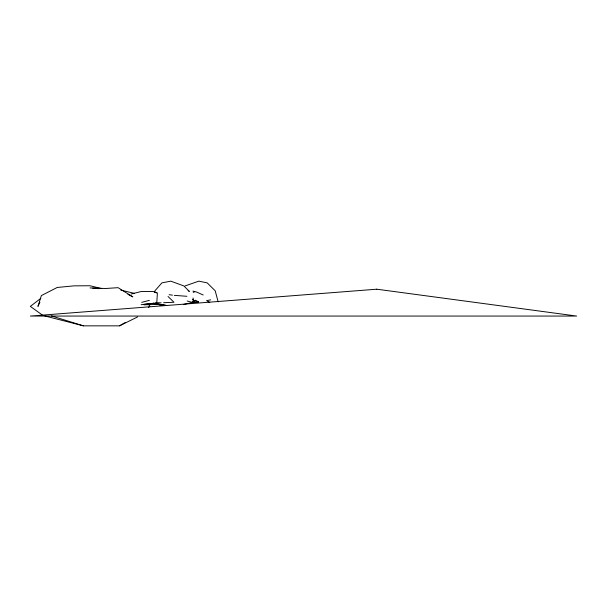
<?xml version="1.0" encoding="UTF-8"?>
<svg xmlns="http://www.w3.org/2000/svg" width="607" height="607" viewBox="0 0 607 607"><rect width="100%" height="100%" fill="white"/><g stroke="black" fill="none" stroke-linecap="round" stroke-linejoin="round"><path stroke-width="0.91" d="M154.61 292.468L154.952 290.799L161.894 282.87L170.817 281.155L183.845 285.927L189.384 291.406L188.094 290.677M39.918 302.218L37.945 306.391L41.367 295.586L57.217 287.468L73.955 285.859L89.995 285.753L101.748 288.598M183.39 304.464L192.669 302.506L193.792 301.254L192.502 299.448M195.059 300.64L195.446 300.222L198.557 301.876L193.527 302.62M40.79 298.356L30.35 306.391L42.915 315.45M148.336 307.468L149.777 306.391L149.003 304.767M192.085 302.248L193.792 301.254M44.721 315.913L83.417 325.845L119.488 325.845L125.239 322.567M193.011 301.58L195.249 300.397M119.488 325.845L137.546 316.96M193.269 292.415L194.551 291.861M185.082 285.927L198.815 281.155L207.192 282.87L215.204 290.799L218.171 301.891M141.704 302.369L149.368 300.336M131.074 294.031L141.097 291.557L153.192 291.527L156.947 292.779L157.357 293.636L156.818 302.127L155.688 302.605L161.121 302.878M210.659 299.85L206.577 300.662L209.779 302.453M143.821 304.35L153.685 303.28L166.652 305.488L153.002 303.371L154.444 303.234L141.181 304.699M192.502 302.225L198.557 301.876M163.647 302.711L173.989 302.263L168.033 296.497M144.003 304.828L159.687 304.327M186.903 296.292L174.33 295.359M89.995 287.915L105.481 288.507L118.069 287.672L132.819 296.876L127.933 294.327M165.734 305.526L160.202 305.177L156.902 303.91M92.704 288.135L99.032 288.659M155.809 292.642L156.947 292.779M169.141 294.721L172.487 295.139M120.801 290.108L134.61 293.424M187.222 301.026L192.669 302.506M51.428 315.906L83.417 325.845M203.201 294.987L196.509 292.013L192.943 291.117M192.889 299.38L194.923 301.596M193.026 297.946L193.489 299.767M376.803 289.205L30.35 316.057L576.65 316.057L376.803 289.205"/></g></svg>
